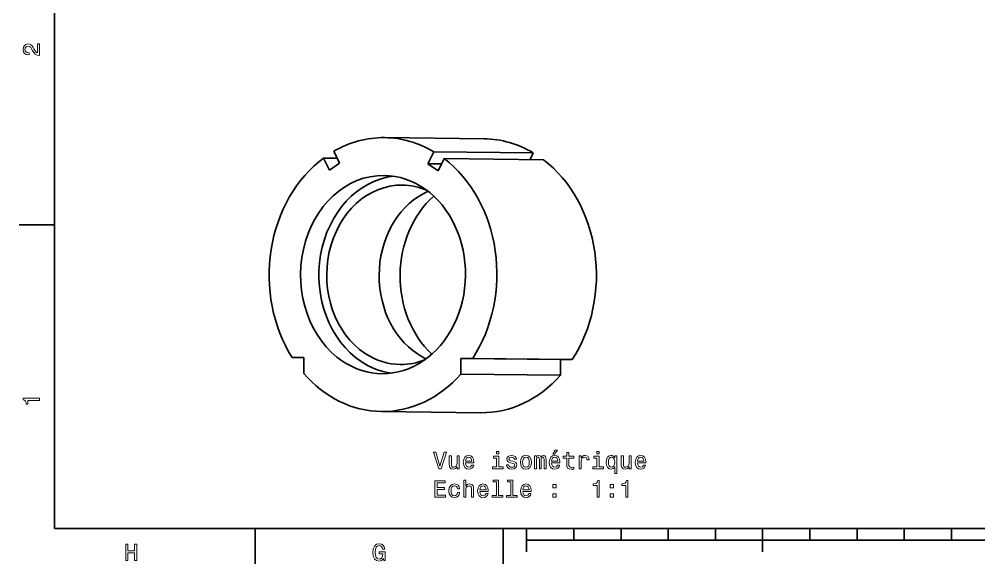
# Model space of a CAD drawing. Extents: x 0 to 420, y 0 to 297.
# Drawn here: x 2.5 to 205.8, y 2.5 to 117.8 of the extents above; entities that cross this region are included whole.
import ezdxf

# ---------------------------------------------------------------- set-up
doc = ezdxf.new("R2010")
doc.units = 0

msp = doc.modelspace()

# ---------------------------------------------------------------- linework, layer by layer
at = {"color": 7, "lineweight": 35}
for p, q in [((10, 287), (10, 10)), ((79.914314, 92.743515), (101.000191, 92.49881)), ((90.332565, 89.759094), (111.418434, 89.514389)), ((92.506416, 88.295593), (113.592285, 88.05088)), ((96.092659, 46.001587), (117.178535, 45.756882)), ((98.588341, 45.989456), (119.674217, 45.744747)), ((96.069511, 42.665203), (117.155388, 42.420498)), ((79.240639, 34.747429), (100.326515, 34.502724)), ((10, 10), (410, 10)), ((110, 7.5), (310, 7.5))]:
    msp.add_line(p, q, dxfattribs=at)
at = {"color": 7, "lineweight": 35, "ltscale": 0.070298}
msp.add_line((69.183762, 89.8619), (70.384575, 87.31926), dxfattribs=at)
at = {"color": 7, "lineweight": 35, "ltscale": 0.070412}
msp.add_line((90.332565, 89.759094), (89.096558, 87.228294), dxfattribs=at)
at = {"color": 7, "lineweight": 35, "ltscale": 0.039791}
msp.add_line((111.418434, 89.514389), (110.719955, 88.084213), dxfattribs=at)
at = {"color": 7, "lineweight": 35, "ltscale": 0.071603}
msp.add_line((68.212845, 85.829803), (66.989754, 88.419632), dxfattribs=at)
at = {"color": 7, "lineweight": 35, "ltscale": 0.072279}
msp.add_line((66.989754, 88.419632), (69.880737, 88.386078), dxfattribs=at)
at = {"color": 7, "lineweight": 35, "ltscale": 0.071719}
msp.add_line((91.247475, 85.717827), (92.506416, 88.295593), dxfattribs=at)
at = {"color": 7, "lineweight": 35, "ltscale": 0.065835}
msp.add_line((70.384575, 87.31926), (68.212845, 85.829803), dxfattribs=at)
at = {"color": 7, "lineweight": 35, "ltscale": 0.065707}
msp.add_line((89.096558, 87.228294), (91.247475, 85.717827), dxfattribs=at)
at = {"color": 7, "lineweight": 35, "ltscale": 0.071813}
msp.add_line((89.096558, 87.228294), (91.96888, 87.194962), dxfattribs=at)
at = {"color": 7, "lineweight": 35, "ltscale": 0.1875}
for p, q in [((10, 74.300003), (2.5, 74.300003)), ((52.5, 10), (52.5, 2.5)), ((105, 10), (105, 2.5))]:
    msp.add_line(p, q, dxfattribs=at)
at = {"color": 7, "lineweight": 35, "ltscale": 0.062393}
for p, q in [((62.816906, 46.163345), (60.321224, 46.175476)), ((60.321224, 46.175476), (62.816788, 46.146515)), ((96.092659, 46.001587), (98.588341, 45.989456)), ((119.674217, 45.744747), (117.178535, 45.756882))]:
    msp.add_line(p, q, dxfattribs=at)
at = {"color": 7, "lineweight": 35, "ltscale": 0.083412}
for p, q in [((62.793758, 42.826965), (62.816906, 46.163345)), ((96.069511, 42.665203), (96.092659, 46.001587)), ((117.155388, 42.420498), (117.178535, 45.756882))]:
    msp.add_line(p, q, dxfattribs=at)
at = {"color": 7, "lineweight": 35, "ltscale": 0.125}
for p, q in [((110, 10), (110, 5)), ((160, 10), (160, 5))]:
    msp.add_line(p, q, dxfattribs=at)
at = {"color": 7, "lineweight": 35, "ltscale": 0.0625}
for p, q in [((120, 10), (120, 7.5)), ((130, 10), (130, 7.5)), ((140, 10), (140, 7.5)), ((150, 10), (150, 7.5)), ((170, 10), (170, 7.5)), ((180, 10), (180, 7.5)), ((190, 10), (190, 7.5)), ((200, 10), (200, 7.5))]:
    msp.add_line(p, q, dxfattribs=at)
at = {"color": 7, "lineweight": 13}
for points in [[(6.833213, 110.169449), (6.833213, 112.575073), (6.399496, 112.575073), (6.399496, 110.673775), (6.162464, 110.779686), (5.965778, 110.961243), (5.607709, 111.521034), (5.456412, 111.818588), (5.239553, 112.151443), (4.987392, 112.388474), (4.689842, 112.524643), (4.351945, 112.575073), (3.928314, 112.489334), (3.595461, 112.252304), (3.383646, 111.889191), (3.307997, 111.420174), (3.393732, 110.93602), (3.630764, 110.567871), (4.009006, 110.330833), (4.508286, 110.250145), (4.578891, 110.250145), (4.578891, 110.709076), (4.538545, 110.709076), (4.195605, 110.754463), (3.943444, 110.890633), (3.782061, 111.107491), (3.726585, 111.394958), (3.777017, 111.687462), (3.903098, 111.90432), (4.099784, 112.045532), (4.346902, 112.095963), (4.578891, 112.060661), (4.775577, 111.964844), (4.947046, 111.803459), (5.098343, 111.581558), (5.259727, 111.284004), (5.572406, 110.789772), (5.90526, 110.441788), (6.308718, 110.235016), (6.818084, 110.169449)], [(6.833213, 37.109222), (6.833213, 37.568153), (3.307997, 37.568153), (3.307997, 37.225216), (3.615634, 37.134438), (3.822406, 36.952881), (3.943444, 36.675503), (3.98379, 36.292217), (4.341859, 36.292217), (4.341859, 37.109222)], [(115.578476, 25.721113), (115.876022, 25.721113), (116.577034, 26.578463), (116.082794, 26.578463)], [(92.515793, 26.149788), (91.638275, 23.169241), (90.735535, 26.149788), (90.256432, 26.149788), (91.386116, 22.644745), (91.890434, 22.644745), (92.994904, 26.149788)], [(95.718246, 25.352959), (95.274445, 25.352959), (95.274445, 23.789558), (95.224007, 23.426445), (95.077759, 23.164198), (94.850807, 23.002813), (94.553261, 22.952381), (94.316231, 22.992727), (94.164932, 23.113766), (94.079193, 23.320538), (94.059021, 23.613045), (94.059021, 25.352959), (93.615219, 25.352959), (93.615219, 23.572699), (93.630348, 23.21463), (93.726173, 22.91708), (94.018677, 22.644745), (94.487701, 22.548923), (94.739861, 22.584227), (94.956718, 22.675005), (95.143318, 22.831345), (95.294617, 23.05829), (95.294617, 22.644745), (95.718246, 22.644745)], [(97.054703, 23.870249), (98.829918, 23.870249), (98.834961, 24.077021), (98.754265, 24.656992), (98.532364, 25.09071), (98.179337, 25.352959), (97.71032, 25.44878), (97.251389, 25.347916), (96.898361, 25.065495), (96.671417, 24.60656), (96.590721, 24.001373), (96.666374, 23.381056), (96.893318, 22.927166), (97.241302, 22.644745), (97.69519, 22.548923), (98.088562, 22.614485), (98.411331, 22.785955), (98.648361, 23.05829), (98.784531, 23.421402), (98.345764, 23.421402), (98.25499, 23.219673), (98.123863, 23.068377), (97.750664, 22.947338), (97.463203, 23.002813), (97.246346, 23.179327), (97.105133, 23.466791), (97.054703, 23.85512)], [(97.054703, 24.243448), (97.110176, 24.591431), (97.246346, 24.848635), (97.453117, 25.004974), (97.725449, 25.060452), (97.992737, 25.004974), (98.199516, 24.848635), (98.325592, 24.591431), (98.370987, 24.243448)], [(104.095047, 23.017944), (104.095047, 25.26218), (102.955276, 25.26218), (102.955276, 24.883938), (103.651245, 24.883938), (103.651245, 23.017944), (102.743462, 23.017944), (102.743462, 22.644745), (105.012917, 22.644745), (105.012917, 23.017944)], [(104.110176, 26.265781), (103.641159, 26.265781), (103.641159, 25.761459), (104.110176, 25.761459)], [(107.100815, 24.223274), (106.672134, 24.324141), (106.354416, 24.440134), (106.248505, 24.677166), (106.278763, 24.843592), (106.384674, 24.96463), (106.556137, 25.040277), (106.803261, 25.070538), (107.040291, 25.040277), (107.226891, 24.949499), (107.347931, 24.813334), (107.398361, 24.631777), (107.832077, 24.631777), (107.832077, 24.641863), (107.756432, 24.969673), (107.54966, 25.226877), (107.226891, 25.38826), (106.803261, 25.44878), (106.374588, 25.38826), (106.061905, 25.221834), (105.865219, 24.974716), (105.804703, 24.662037), (105.85009, 24.359442), (105.991302, 24.147627), (106.223289, 23.99633), (106.561188, 23.890423), (107.05542, 23.769384), (107.358017, 23.643305), (107.438705, 23.542439), (107.468964, 23.391142), (107.423576, 23.204544), (107.302536, 23.063334), (107.10585, 22.972555), (106.843605, 22.942295), (106.566231, 22.972555), (106.364502, 23.078463), (106.228333, 23.249931), (106.172852, 23.486963), (105.744179, 23.486963), (105.814789, 23.083506), (106.021561, 22.790998), (106.349365, 22.614485), (106.803261, 22.548923), (107.277321, 22.614485), (107.625305, 22.790998), (107.83712, 23.07342), (107.912766, 23.441574), (107.857292, 23.759298), (107.700958, 23.976156), (107.443748, 24.117367)], [(108.679337, 23.99633), (108.760033, 23.381056), (108.99202, 22.927166), (109.360176, 22.644745), (109.854416, 22.548923), (110.343605, 22.644745), (110.711761, 22.922123), (110.943748, 23.376013), (111.02948, 23.99633), (110.943748, 24.611603), (110.711761, 25.070538), (110.343605, 25.347916), (109.854416, 25.44878), (109.360176, 25.347916), (108.99202, 25.065495), (108.760033, 24.611603)], [(109.133232, 24.001373), (109.178619, 24.455263), (109.319832, 24.783073), (109.546776, 24.984802), (109.854416, 25.055408), (110.157005, 24.984802), (110.383949, 24.788116), (110.525162, 24.455263), (110.575592, 24.001373), (110.525162, 23.542439), (110.383949, 23.209587), (110.157005, 23.007856), (109.854416, 22.942295), (109.546776, 23.007856), (109.319832, 23.209587), (109.178619, 23.542439)], [(111.669975, 22.644745), (112.078476, 22.644745), (112.078476, 24.455263), (112.103691, 24.727598), (112.179344, 24.924284), (112.295334, 25.040277), (112.446632, 25.085667), (112.567673, 25.045321), (112.648361, 24.944456), (112.688705, 24.772987), (112.703835, 24.546041), (112.703835, 22.644745), (113.08712, 22.644745), (113.08712, 24.455263), (113.112335, 24.722555), (113.187988, 24.919241), (113.309021, 25.040277), (113.46032, 25.085667), (113.58136, 25.045321), (113.662048, 24.944456), (113.712479, 24.546041), (113.712479, 22.644745), (114.120987, 22.644745), (114.120987, 24.515781), (114.095764, 24.90411), (114.015076, 25.201662), (113.853691, 25.383217), (113.591446, 25.44878), (113.283806, 25.347916), (113.046776, 25.055408), (112.860176, 25.342873), (112.547501, 25.44878), (112.260033, 25.347916), (112.063347, 25.065495), (112.063347, 25.352959), (111.669975, 25.352959)], [(115.270844, 23.870249), (117.046051, 23.870249), (117.051102, 24.077021), (116.970406, 24.656992), (116.748505, 25.09071), (116.395477, 25.352959), (115.92646, 25.44878), (115.467529, 25.347916), (115.114502, 25.065495), (114.887558, 24.60656), (114.806862, 24.001373), (114.882507, 23.381056), (115.109451, 22.927166), (115.457443, 22.644745), (115.911331, 22.548923), (116.304703, 22.614485), (116.627472, 22.785955), (116.864502, 23.05829), (117.000664, 23.421402), (116.561905, 23.421402), (116.47113, 23.219673), (116.340004, 23.068377), (115.966805, 22.947338), (115.679337, 23.002813), (115.462479, 23.179327), (115.321274, 23.466791), (115.270844, 23.85512)], [(115.270844, 24.243448), (115.326317, 24.591431), (115.462479, 24.848635), (115.66925, 25.004974), (115.941589, 25.060452), (116.208878, 25.004974), (116.415649, 24.848635), (116.541733, 24.591431), (116.58712, 24.243448)], [(118.513634, 24.883938), (118.513634, 23.527309), (118.543892, 23.088549), (118.685104, 22.785955), (118.967522, 22.609442), (119.446632, 22.548923), (119.97113, 22.574141), (119.97113, 22.957424), (119.587845, 22.927166), (119.239861, 22.967512), (119.053261, 23.093592), (118.972565, 23.305408), (118.957436, 23.602959), (118.957436, 24.883938), (119.97113, 24.883938), (119.97113, 25.26218), (118.957436, 25.26218), (118.957436, 26.053967), (118.513634, 26.053967), (118.513634, 25.26218), (117.747063, 25.26218), (117.747063, 24.883938)], [(121.120979, 22.644745), (121.564789, 22.644745), (121.564789, 24.193016), (121.610176, 24.566216), (121.746338, 24.833506), (121.968246, 24.994888), (122.265793, 25.050365), (122.487701, 25.015062), (122.654121, 24.914198), (122.75499, 24.742727), (122.790291, 24.510738), (123.239136, 24.510738), (123.178619, 24.919241), (123.012192, 25.211748), (122.734818, 25.38826), (122.356567, 25.44878), (122.099365, 25.408434), (121.877464, 25.30757), (121.680779, 25.136099), (121.524437, 24.90411), (121.524437, 25.352959), (121.120979, 25.352959)], [(125.347206, 23.017944), (125.347206, 25.26218), (124.207436, 25.26218), (124.207436, 24.883938), (124.903397, 24.883938), (124.903397, 23.017944), (123.995621, 23.017944), (123.995621, 22.644745), (126.265076, 22.644745), (126.265076, 23.017944)], [(125.362335, 26.265781), (124.893311, 26.265781), (124.893311, 25.761459), (125.362335, 25.761459)], [(128.690857, 24.93437), (128.534515, 25.161316), (128.358017, 25.322699), (128.151245, 25.413477), (127.914207, 25.44878), (127.485535, 25.347916), (127.152679, 25.065495), (126.935822, 24.611603), (126.860168, 24.001373), (126.935822, 23.386099), (127.152679, 22.932209), (127.485535, 22.644745), (127.914207, 22.548923), (128.151245, 22.579184), (128.352966, 22.664917), (128.52948, 22.821259), (128.690857, 23.05829), (128.690857, 21.595753), (129.134674, 21.595753), (129.134674, 25.352959), (128.690857, 25.352959)], [(127.314064, 24.001373), (127.359451, 24.45022), (127.500664, 24.77803), (127.712479, 24.979759), (127.989853, 25.050365), (128.282364, 24.979759), (128.504272, 24.783073), (128.635391, 24.455263), (128.685822, 24.001373), (128.635391, 23.542439), (128.504272, 23.21463), (128.282364, 23.012901), (127.989853, 22.947338), (127.712479, 23.012901), (127.500664, 23.21463), (127.359451, 23.547483)], [(132.150513, 25.352959), (131.706711, 25.352959), (131.706711, 23.789558), (131.656281, 23.426445), (131.510025, 23.164198), (131.283081, 23.002813), (130.985535, 22.952381), (130.748505, 22.992727), (130.597198, 23.113766), (130.511475, 23.320538), (130.491302, 23.613045), (130.491302, 25.352959), (130.047485, 25.352959), (130.047485, 23.572699), (130.062622, 23.21463), (130.158447, 22.91708), (130.450958, 22.644745), (130.919968, 22.548923), (131.172134, 22.584227), (131.388992, 22.675005), (131.575592, 22.831345), (131.726883, 23.05829), (131.726883, 22.644745), (132.150513, 22.644745)], [(133.486969, 23.870249), (135.262192, 23.870249), (135.267227, 24.077021), (135.186539, 24.656992), (134.96463, 25.09071), (134.611603, 25.352959), (134.142593, 25.44878), (133.683655, 25.347916), (133.330627, 25.065495), (133.103683, 24.60656), (133.022995, 24.001373), (133.098648, 23.381056), (133.325592, 22.927166), (133.673569, 22.644745), (134.127457, 22.548923), (134.520844, 22.614485), (134.843597, 22.785955), (135.080627, 23.05829), (135.216797, 23.421402), (134.778046, 23.421402), (134.687256, 23.219673), (134.556137, 23.068377), (134.182938, 22.947338), (133.895477, 23.002813), (133.678619, 23.179327), (133.537399, 23.466791), (133.486969, 23.85512)], [(133.486969, 24.243448), (133.54245, 24.591431), (133.678619, 24.848635), (133.885391, 25.004974), (134.157715, 25.060452), (134.425018, 25.004974), (134.63179, 24.848635), (134.757874, 24.591431), (134.803253, 24.243448)], [(90.579193, 16.597916), (92.798218, 16.597916), (92.798218, 17.021547), (91.043175, 17.021547), (91.043175, 18.206705), (92.606575, 18.206705), (92.606575, 18.625294), (91.043175, 18.625294), (91.043175, 19.674284), (92.757874, 19.674284), (92.757874, 20.097916), (90.579193, 20.097916)], [(95.355133, 18.408434), (95.793892, 18.408434), (95.703117, 18.811893), (95.486259, 19.129616), (95.148361, 19.326302), (94.709602, 19.401951), (94.225449, 19.301086), (93.857292, 19.018665), (93.625305, 18.559731), (93.544617, 17.944458), (93.620262, 17.334227), (93.847206, 16.880337), (94.205276, 16.597916), (94.694473, 16.502094), (95.128189, 16.577744), (95.46608, 16.789558), (95.698074, 17.122412), (95.798935, 17.566216), (95.375305, 17.566216), (95.29966, 17.283794), (95.158447, 17.07198), (94.956718, 16.940855), (94.709602, 16.900509), (94.401962, 16.966072), (94.180061, 17.167801), (94.043892, 17.495609), (93.998505, 17.959587), (94.043892, 18.413477), (94.185104, 18.741287), (94.412048, 18.943016), (94.709602, 19.013622), (94.971848, 18.968233), (95.168533, 18.852238), (95.29966, 18.660595)], [(96.666374, 16.597916), (97.110176, 16.597916), (97.110176, 18.161316), (97.155563, 18.519386), (97.301819, 18.781633), (97.528763, 18.943016), (97.83136, 19.003536), (98.073433, 18.953102), (98.224731, 18.816936), (98.300377, 18.589991), (98.325592, 18.287397), (98.325592, 16.597916), (98.769394, 16.597916), (98.769394, 18.378176), (98.749222, 18.736244), (98.658447, 19.033794), (98.360893, 19.306129), (97.896919, 19.401951), (97.64476, 19.366648), (97.427902, 19.270826), (97.246346, 19.11953), (97.110176, 18.912758), (97.110176, 20.218952), (96.666374, 20.218952)], [(100.090721, 17.82342), (101.865936, 17.82342), (101.870987, 18.030191), (101.790291, 18.610163), (101.56839, 19.04388), (101.215363, 19.306129), (100.746346, 19.401951), (100.287407, 19.301086), (99.934387, 19.018665), (99.707436, 18.559731), (99.626747, 17.954544), (99.702393, 17.334227), (99.929337, 16.880337), (100.277321, 16.597916), (100.731216, 16.502094), (101.124588, 16.567656), (101.44735, 16.739126), (101.684387, 17.011461), (101.820549, 17.374573), (101.38179, 17.374573), (101.291016, 17.172844), (101.159889, 17.021547), (100.78669, 16.900509), (100.499222, 16.955984), (100.282364, 17.132498), (100.141159, 17.419962), (100.090721, 17.80829)], [(100.090721, 18.196619), (100.146202, 18.544601), (100.282364, 18.801805), (100.489136, 18.958145), (100.761475, 19.013622), (101.028763, 18.958145), (101.235535, 18.801805), (101.361618, 18.544601), (101.407005, 18.196619)], [(103.620987, 19.845755), (103.620987, 16.971115), (102.70816, 16.971115), (102.70816, 16.597916), (104.972565, 16.597916), (104.972565, 16.971115), (104.064789, 16.971115), (104.064789, 20.218952), (102.925018, 20.218952), (102.925018, 19.845755)], [(106.657005, 19.845755), (106.657005, 16.971115), (105.744179, 16.971115), (105.744179, 16.597916), (108.008591, 16.597916), (108.008591, 16.971115), (107.100815, 16.971115), (107.100815, 20.218952), (105.961044, 20.218952), (105.961044, 19.845755)], [(109.198792, 17.82342), (110.974007, 17.82342), (110.97905, 18.030191), (110.898361, 18.610163), (110.67646, 19.04388), (110.323433, 19.306129), (109.854416, 19.401951), (109.395477, 19.301086), (109.04245, 19.018665), (108.815506, 18.559731), (108.734818, 17.954544), (108.810463, 17.334227), (109.037407, 16.880337), (109.385391, 16.597916), (109.839279, 16.502094), (110.232651, 16.567656), (110.55542, 16.739126), (110.79245, 17.011461), (110.928619, 17.374573), (110.489861, 17.374573), (110.399078, 17.172844), (110.26796, 17.021547), (109.89476, 16.900509), (109.607292, 16.955984), (109.390434, 17.132498), (109.249222, 17.419962), (109.198792, 17.80829)], [(109.198792, 18.196619), (109.254272, 18.544601), (109.390434, 18.801805), (109.597206, 18.958145), (109.869545, 19.013622), (110.136833, 18.958145), (110.343605, 18.801805), (110.469688, 18.544601), (110.515076, 18.196619)], [(115.578476, 18.554688), (116.274445, 18.554688), (116.274445, 19.306129), (115.578476, 19.306129)], [(124.943748, 16.597916), (125.402679, 16.597916), (125.402679, 20.123131), (125.059738, 20.123131), (124.968964, 19.815495), (124.787407, 19.608723), (124.510025, 19.487686), (124.12674, 19.44734), (124.12674, 19.08927), (124.943748, 19.08927)], [(127.722565, 18.554688), (128.418533, 18.554688), (128.418533, 19.306129), (127.722565, 19.306129)], [(131.015793, 16.597916), (131.474731, 16.597916), (131.474731, 20.123131), (131.13179, 20.123131), (131.041016, 19.815495), (130.859451, 19.608723), (130.582077, 19.487686), (130.198792, 19.44734), (130.198792, 19.08927), (131.015793, 19.08927)], [(115.578476, 16.597916), (116.274445, 16.597916), (116.274445, 17.349356), (115.578476, 17.349356)], [(127.722565, 16.597916), (128.418533, 16.597916), (128.418533, 17.349356), (127.722565, 17.349356)], [(25.079971, 3.166787), (25.548992, 3.166787), (25.548992, 4.810879), (26.95101, 4.810879), (26.95101, 3.166787), (27.414986, 3.166787), (27.414986, 6.666787), (26.95101, 6.666787), (26.95101, 5.239553), (25.548992, 5.239553), (25.548992, 6.666787), (25.079971, 6.666787)], [(79.672913, 3.635807), (79.758644, 3.166787), (80.010803, 3.166787), (80.010803, 5.057997), (78.734871, 5.057997), (78.734871, 4.629323), (79.521614, 4.629323), (79.521614, 4.599063), (79.46109, 4.135087), (79.299713, 3.792147), (79.052589, 3.575288), (78.744957, 3.504683), (78.402016, 3.595461), (78.134727, 3.867795), (77.963257, 4.316643), (77.902733, 4.931916), (77.958214, 5.542147), (78.129684, 5.990994), (78.402016, 6.263329), (78.770172, 6.35915), (79.022331, 6.308718), (79.229103, 6.167507), (79.380402, 5.930475), (79.466141, 5.612752), (79.965416, 5.612752), (79.83429, 6.096902), (79.587173, 6.460014), (79.239189, 6.681916), (78.80043, 6.762608), (78.225502, 6.636527), (77.791786, 6.268372), (77.514404, 5.6884), (77.418587, 4.916787), (77.514404, 4.14013), (77.791786, 3.560158), (78.200287, 3.192003), (78.714699, 3.070965), (79.002159, 3.111311), (79.259361, 3.212176), (79.48127, 3.388689)]]:
    msp.add_lwpolyline(points, close=True, dxfattribs=at)
at = {"color": 7, "lineweight": 35}
for centre, major_axis, start_param, end_param in [((79.577332, 63.745476), (-0.336533, -28.998047), 3.1415735426, 3.6009296127), ((79.577332, 63.745476), (-0.336533, -28.998047), 2.6934756249, 3.1415735426), ((100.6632, 63.500771), (-0.336533, -28.998047), 2.6934756249, 3.1415735426), ((79.577332, 63.745476), (-0.336533, -28.998047), 3.704441072, 5.3729077979), ((79.577332, 63.745476), (-0.336533, -28.998047), 0.9214974397, 2.5899641655), ((100.6632, 63.500771), (-0.336533, -28.998047), 0.9214974397, 2.5899641655), ((79.577332, 63.745476), (-0.24369, -20.998589), 3.1415687168, 5.7887952724), ((83.461563, 63.700401), (-0.24369, -20.998589), 3.252966604, 5.7887952724), ((79.577332, 63.745476), (-0.24369, -20.998589), 6.2831613704, 9.424754024), ((83.461563, 63.700401), (-0.220482, -18.998718), 3.1415687168, 5.7887952724), ((94.559395, 63.571606), (-0.220482, -18.998718), 3.5067478212, 5.7887952724), ((83.461563, 63.700401), (-0.220482, -18.998718), 2.8075949069, 3.1415687168), ((100.6632, 63.500771), (-0.24369, -20.998589), 3.7895392005, 5.6352403994), ((83.461563, 63.700401), (-0.220482, -18.998718), 5.7887952724, 6.2831613704), ((94.559395, 63.571606), (-0.220482, -18.998718), 5.7887952724, 5.9180346696), ((79.577332, 63.745476), (-0.24369, -20.998589), 5.7887952724, 6.2831613704), ((83.461563, 63.700401), (-0.24369, -20.998589), 5.7887952724, 6.1717999817), ((83.461563, 63.700401), (-0.220482, -18.998718), 6.2831613704, 6.6171579813), ((79.577332, 63.745476), (-0.336533, -28.998047), 5.5277825181, 6.2831787887), ((79.577332, 63.745476), (-0.336533, -28.998047), 6.2831787887, 7.0498080266), ((100.6632, 63.500771), (-0.336533, -28.998047), 6.2831787887, 7.0498080266)]:
    msp.add_ellipse(centre, major_axis=major_axis, ratio=0.831898, start_param=start_param, end_param=end_param, dxfattribs=at)

doc.saveas('drawing.dxf')
